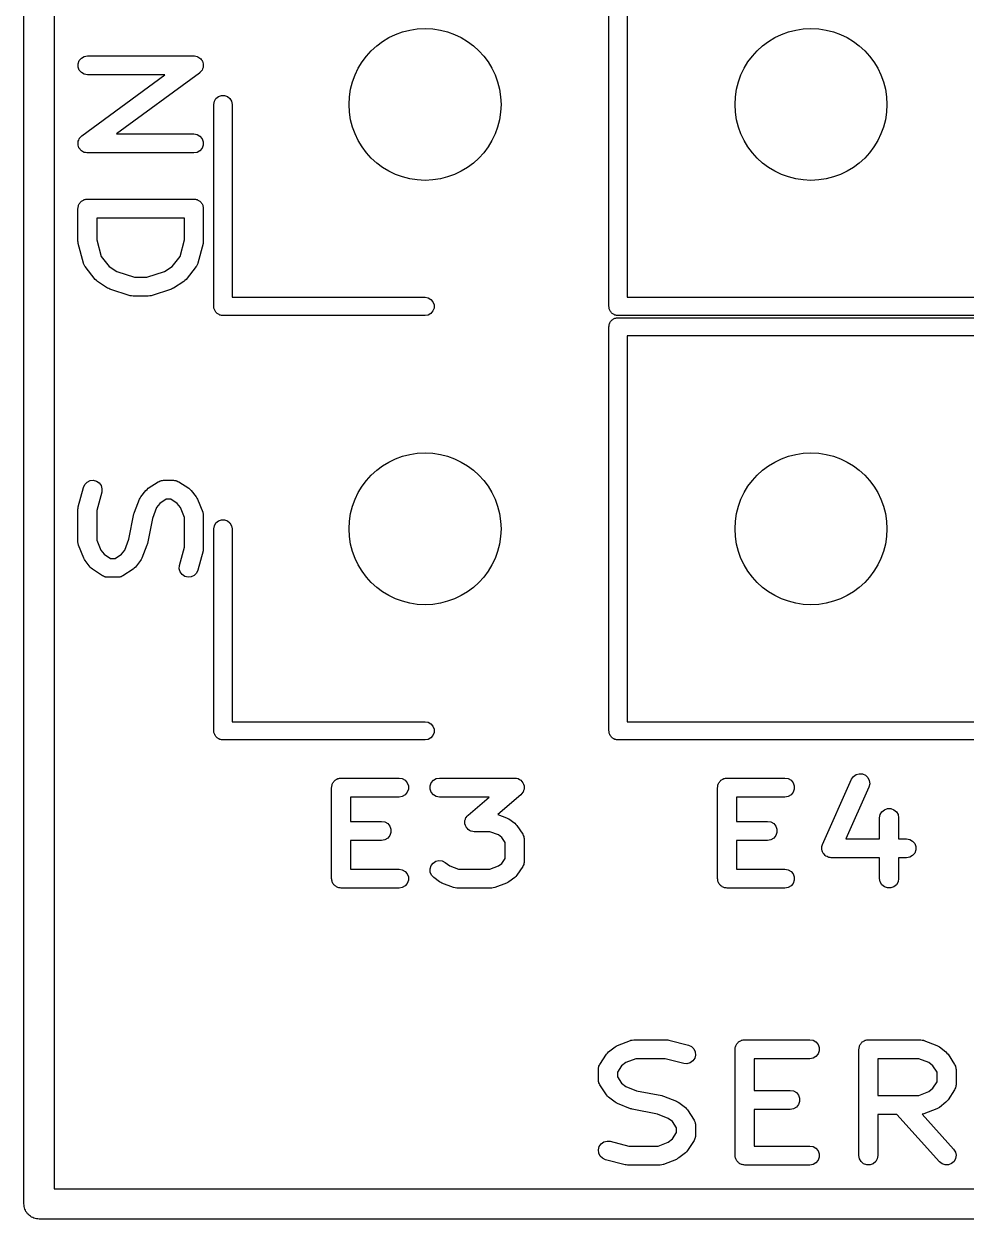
# Model space of a CAD drawing. Extents: x 10 to 287, y -200 to -10.
# Drawn here: x 71.53 to 77.73, y -77.7 to -69.83 of the extents above; entities that cross this region are included whole.
import ezdxf

# ---------------------------------------------------------------- set-up
doc = ezdxf.new("R2010")
doc.units = 0
doc.header["$MEASUREMENT"] = 0
doc.layers.add('BLACK', color=7, linetype='CONTINUOUS')

msp = doc.modelspace()

# ---------------------------------------------------------------- linework, layer by layer
at = {"layer": 'Black'}
for p, q in [((71.728, -65.786), (71.728, -75.946)), ((71.528, -75.946), (71.528, -65.886)), ((75.378, -71.688), (75.378, -69.028)), ((75.498, -69.088), (75.498, -71.628)), ((71.8848, -70.09), (71.8922, -70.0696)), ((71.8848, -70.1117), (71.8848, -70.09)), ((71.8922, -70.1321), (71.8848, -70.1117)), ((71.8922, -70.0696), (71.9062, -70.053)), ((71.9062, -70.053), (71.925, -70.0421)), ((71.925, -70.0421), (71.9463, -70.0384)), ((71.9463, -70.0384), (72.6463, -70.0384)), ((72.6463, -70.0384), (72.6483, -70.0387)), ((72.6483, -70.0387), (72.6504, -70.0385)), ((72.6504, -70.0385), (72.659, -70.0406)), ((72.659, -70.0406), (72.6677, -70.0421)), ((72.6677, -70.0421), (72.6695, -70.0431)), ((72.6695, -70.0431), (72.6714, -70.0436)), ((72.6714, -70.0436), (72.6788, -70.0485)), ((72.6788, -70.0485), (72.6865, -70.053)), ((72.6865, -70.053), (72.6878, -70.0545)), ((72.6878, -70.0545), (72.6895, -70.0557)), ((72.6895, -70.0557), (72.6948, -70.0628)), ((72.6948, -70.0628), (72.7005, -70.0696)), ((72.7005, -70.0696), (72.7012, -70.0715)), ((72.7012, -70.0715), (72.7024, -70.0732)), ((72.7024, -70.0732), (72.7048, -70.0817)), ((72.7048, -70.0817), (72.7079, -70.09)), ((72.7072, -70.1136), (72.7071, -70.1157)), ((72.7079, -70.1117), (72.7072, -70.1136)), ((72.7079, -70.09), (72.7079, -70.092)), ((72.7079, -70.092), (72.7085, -70.094)), ((72.7085, -70.094), (72.7079, -70.1029)), ((72.7079, -70.1029), (72.7079, -70.1117)), ((71.9062, -70.1487), (71.8922, -70.1321)), ((71.925, -70.1596), (71.9062, -70.1487)), ((71.9093, -70.5648), (72.4557, -70.1634)), ((71.9463, -70.1634), (71.925, -70.1596)), ((72.4557, -70.1634), (71.9463, -70.1634)), ((72.6833, -70.1512), (72.137, -70.5526)), ((72.6847, -70.1498), (72.6833, -70.1512)), ((72.6865, -70.1487), (72.6847, -70.1498)), ((72.6922, -70.1419), (72.6865, -70.1487)), ((72.6983, -70.1355), (72.6922, -70.1419)), ((72.6992, -70.1337), (72.6983, -70.1355)), ((72.7005, -70.1321), (72.6992, -70.1337)), ((72.7035, -70.1238), (72.7005, -70.1321)), ((72.7071, -70.1157), (72.7035, -70.1238)), ((72.778, -70.358), (72.7816, -70.3375)), ((72.7816, -70.3375), (72.792, -70.3194)), ((72.792, -70.3194), (72.808, -70.306)), ((72.808, -70.306), (72.8276, -70.2989)), ((72.8276, -70.2989), (72.8484, -70.2989)), ((72.8484, -70.2989), (72.868, -70.306)), ((72.868, -70.306), (72.884, -70.3194)), ((72.884, -70.3194), (72.8944, -70.3375)), ((72.8944, -70.3375), (72.898, -70.358)), ((72.778, -71.688), (72.778, -70.358)), ((72.898, -70.358), (72.898, -71.628)), ((71.8892, -70.5922), (71.8922, -70.5839)), ((71.8922, -70.5839), (71.8935, -70.5823)), ((71.8935, -70.5823), (71.8943, -70.5805)), ((71.8943, -70.5805), (71.9005, -70.5741)), ((71.9005, -70.5741), (71.9062, -70.5673)), ((71.9062, -70.5673), (71.9079, -70.5662)), ((71.9079, -70.5662), (71.9093, -70.5648)), ((72.137, -70.5526), (72.6463, -70.5526)), ((72.6463, -70.5526), (72.6677, -70.5564)), ((72.6677, -70.5564), (72.6865, -70.5673)), ((72.6865, -70.5673), (72.7005, -70.5839)), ((72.7005, -70.5839), (72.7079, -70.6043)), ((71.8842, -70.622), (71.8848, -70.6131)), ((71.8848, -70.624), (71.8842, -70.622)), ((71.8848, -70.6043), (71.8855, -70.6024)), ((71.8848, -70.6131), (71.8848, -70.6043)), ((71.8848, -70.626), (71.8848, -70.624)), ((71.8878, -70.6343), (71.8848, -70.626)), ((71.8855, -70.6024), (71.8856, -70.6003)), ((71.8856, -70.6003), (71.8892, -70.5922)), ((71.8903, -70.6428), (71.8878, -70.6343)), ((71.8915, -70.6445), (71.8903, -70.6428)), ((71.8922, -70.6464), (71.8915, -70.6445)), ((71.8979, -70.6532), (71.8922, -70.6464)), ((71.9032, -70.6603), (71.8979, -70.6532)), ((71.9048, -70.6615), (71.9032, -70.6603)), ((71.9062, -70.663), (71.9048, -70.6615)), ((71.9138, -70.6675), (71.9062, -70.663)), ((72.6865, -70.663), (72.6677, -70.6739)), ((72.7005, -70.6464), (72.6865, -70.663)), ((72.7079, -70.626), (72.7005, -70.6464)), ((72.7079, -70.6043), (72.7079, -70.626)), ((71.9212, -70.6724), (71.9138, -70.6675)), ((71.9232, -70.6729), (71.9212, -70.6724)), ((71.925, -70.6739), (71.9232, -70.6729)), ((71.9337, -70.6754), (71.925, -70.6739)), ((71.9423, -70.6775), (71.9337, -70.6754)), ((71.9443, -70.6773), (71.9423, -70.6775)), ((71.9463, -70.6776), (71.9443, -70.6773)), ((72.6463, -70.6776), (71.9463, -70.6776)), ((72.6677, -70.6739), (72.6463, -70.6776)), ((71.8838, -71.0437), (71.8848, -71.0383)), ((71.8838, -71.258), (71.8838, -71.0437)), ((71.8848, -71.0329), (71.8867, -71.0277)), ((71.8848, -71.0383), (71.8848, -71.0329)), ((71.8867, -71.0277), (71.8876, -71.0223)), ((71.8876, -71.0223), (71.8903, -71.0176)), ((71.8903, -71.0176), (71.8922, -71.0125)), ((71.8922, -71.0125), (71.8957, -71.0083)), ((71.8957, -71.0083), (71.8985, -71.0035)), ((71.8985, -71.0035), (71.9026, -71)), ((71.9026, -71), (71.9062, -70.9958)), ((71.9062, -70.9958), (71.9109, -70.9931)), ((71.9109, -70.9931), (71.9151, -70.9896)), ((71.9151, -70.9896), (71.9202, -70.9877)), ((71.9202, -70.9877), (71.925, -70.985)), ((71.925, -70.985), (71.9303, -70.984)), ((71.9303, -70.984), (71.9355, -70.9822)), ((71.9355, -70.9822), (71.9409, -70.9822)), ((71.9409, -70.9822), (71.9463, -70.9812)), ((71.9463, -70.9812), (72.6463, -70.9812)), ((72.6463, -70.9812), (72.6517, -70.9822)), ((72.6517, -70.9822), (72.6572, -70.9822)), ((72.6572, -70.9822), (72.6623, -70.984)), ((72.6623, -70.984), (72.6677, -70.985)), ((72.6677, -70.985), (72.6724, -70.9877)), ((72.6724, -70.9877), (72.6776, -70.9896)), ((72.6776, -70.9896), (72.6818, -70.9931)), ((72.6818, -70.9931), (72.6865, -70.9958)), ((72.6865, -70.9958), (72.69, -71)), ((72.69, -71), (72.6942, -71.0035)), ((72.6942, -71.0035), (72.6969, -71.0083)), ((72.6969, -71.0083), (72.7005, -71.0125)), ((72.7005, -71.0125), (72.7023, -71.0176)), ((72.7023, -71.0176), (72.7051, -71.0223)), ((72.7051, -71.0223), (72.706, -71.0277)), ((72.706, -71.0277), (72.7079, -71.0329)), ((72.7079, -71.0329), (72.7079, -71.0383)), ((72.7079, -71.0383), (72.7088, -71.0437)), ((72.7088, -71.0437), (72.7088, -71.258)), ((72.0088, -71.1062), (72.0088, -71.25)), ((72.5838, -71.1062), (72.0088, -71.1062)), ((72.5838, -71.25), (72.5838, -71.1062)), ((71.8852, -71.2658), (71.8838, -71.258)), ((71.8858, -71.2737), (71.8852, -71.2658)), ((71.9192, -71.4023), (71.8858, -71.2737)), ((72.0088, -71.25), (72.0369, -71.3584)), ((72.5557, -71.3584), (72.5838, -71.25)), ((72.7068, -71.2737), (72.6735, -71.4023)), ((72.7075, -71.2658), (72.7068, -71.2737)), ((72.7088, -71.258), (72.7075, -71.2658)), ((72.0369, -71.3584), (72.0891, -71.4255)), ((72.5036, -71.4255), (72.5557, -71.3584)), ((71.9199, -71.4039), (71.9192, -71.4023)), ((71.9202, -71.4058), (71.9199, -71.4039)), ((71.9244, -71.4138), (71.9202, -71.4058)), ((71.9282, -71.422), (71.9244, -71.4138)), ((71.9295, -71.4233), (71.9282, -71.422)), ((71.9303, -71.4249), (71.9295, -71.4233)), ((71.997, -71.5107), (71.9303, -71.4249)), ((72.0891, -71.4255), (72.1399, -71.4581)), ((72.4528, -71.4581), (72.5036, -71.4255)), ((72.6623, -71.4249), (72.5957, -71.5107)), ((72.6632, -71.4233), (72.6623, -71.4249)), ((72.6645, -71.422), (72.6632, -71.4233)), ((72.6683, -71.4138), (72.6645, -71.422)), ((72.6725, -71.4058), (72.6683, -71.4138)), ((72.6727, -71.4039), (72.6725, -71.4058)), ((72.6735, -71.4023), (72.6727, -71.4039)), ((72.0048, -71.5177), (71.997, -71.5107)), ((72.0125, -71.5249), (72.0048, -71.5177)), ((72.0792, -71.5677), (72.0125, -71.5249)), ((72.1399, -71.4581), (72.2561, -71.4955)), ((72.2561, -71.4955), (72.3365, -71.4955)), ((72.3365, -71.4955), (72.4528, -71.4581)), ((72.5801, -71.5249), (72.5135, -71.5677)), ((72.5879, -71.5177), (72.5801, -71.5249)), ((72.5957, -71.5107), (72.5879, -71.5177)), ((72.0867, -71.5709), (72.0792, -71.5677)), ((72.0939, -71.5746), (72.0867, -71.5709)), ((72.2272, -71.6175), (72.0939, -71.5746)), ((72.4988, -71.5746), (72.3655, -71.6175)), ((72.506, -71.5709), (72.4988, -71.5746)), ((72.5135, -71.5677), (72.506, -71.5709)), ((72.2368, -71.6188), (72.2272, -71.6175)), ((72.2463, -71.6205), (72.2368, -71.6188)), ((72.3463, -71.6205), (72.2463, -71.6205)), ((72.3559, -71.6188), (72.3463, -71.6205)), ((72.3655, -71.6175), (72.3559, -71.6188)), ((72.7789, -71.6932), (72.778, -71.688)), ((72.898, -71.628), (74.168, -71.628)), ((74.168, -71.628), (74.1885, -71.6316)), ((74.1885, -71.6316), (74.2066, -71.642)), ((74.2066, -71.642), (74.22, -71.658)), ((74.22, -71.658), (74.2271, -71.6776)), ((74.2271, -71.6776), (74.2271, -71.6984)), ((75.3789, -71.6932), (75.378, -71.688)), ((75.498, -71.628), (83.058, -71.628)), ((72.7789, -71.6984), (72.7789, -71.6932)), ((72.7807, -71.7033), (72.7789, -71.6984)), ((72.7816, -71.7085), (72.7807, -71.7033)), ((72.7842, -71.7131), (72.7816, -71.7085)), ((72.786, -71.718), (72.7842, -71.7131)), ((72.7894, -71.722), (72.786, -71.718)), ((72.792, -71.7266), (72.7894, -71.722)), ((72.7961, -71.7299), (72.792, -71.7266)), ((72.7994, -71.734), (72.7961, -71.7299)), ((72.804, -71.7366), (72.7994, -71.734)), ((72.808, -71.74), (72.804, -71.7366)), ((72.8129, -71.7418), (72.808, -71.74)), ((72.8175, -71.7444), (72.8129, -71.7418)), ((72.8227, -71.7453), (72.8175, -71.7444)), ((72.8276, -71.7471), (72.8227, -71.7453)), ((72.8328, -71.7471), (72.8276, -71.7471)), ((72.838, -71.748), (72.8328, -71.7471)), ((74.168, -71.748), (72.838, -71.748)), ((74.1885, -71.7444), (74.168, -71.748)), ((74.2066, -71.734), (74.1885, -71.7444)), ((74.22, -71.718), (74.2066, -71.734)), ((74.2271, -71.6984), (74.22, -71.718)), ((75.3789, -71.6984), (75.3789, -71.6932)), ((75.3807, -71.7033), (75.3789, -71.6984)), ((75.3816, -71.7085), (75.3807, -71.7033)), ((75.3842, -71.7131), (75.3816, -71.7085)), ((75.386, -71.718), (75.3842, -71.7131)), ((75.3894, -71.722), (75.386, -71.718)), ((75.392, -71.7266), (75.3894, -71.722)), ((75.3961, -71.7299), (75.392, -71.7266)), ((75.3994, -71.734), (75.3961, -71.7299)), ((75.404, -71.7366), (75.3994, -71.734)), ((75.408, -71.74), (75.404, -71.7366)), ((75.4129, -71.7418), (75.408, -71.74)), ((75.4175, -71.7444), (75.4129, -71.7418)), ((75.4129, -71.7682), (75.4175, -71.7656)), ((75.4227, -71.7453), (75.4175, -71.7444)), ((75.4175, -71.7656), (75.4227, -71.7647)), ((75.4276, -71.7471), (75.4227, -71.7453)), ((75.4227, -71.7647), (75.4276, -71.7629)), ((75.4328, -71.7471), (75.4276, -71.7471)), ((75.4276, -71.7629), (75.4328, -71.7629)), ((75.438, -71.748), (75.4328, -71.7471)), ((75.4328, -71.7629), (75.438, -71.762)), ((83.118, -71.748), (75.438, -71.748)), ((75.438, -71.762), (83.118, -71.762)), ((75.378, -71.822), (75.3789, -71.8168)), ((75.378, -74.482), (75.378, -71.822)), ((75.3789, -71.8116), (75.3807, -71.8067)), ((75.3789, -71.8168), (75.3789, -71.8116)), ((75.3807, -71.8067), (75.3816, -71.8015)), ((75.3816, -71.8015), (75.3842, -71.7969)), ((75.3842, -71.7969), (75.386, -71.792)), ((75.386, -71.792), (75.3894, -71.788)), ((75.3894, -71.788), (75.392, -71.7834)), ((75.392, -71.7834), (75.3961, -71.7801)), ((75.3961, -71.7801), (75.3994, -71.776)), ((75.3994, -71.776), (75.404, -71.7734)), ((75.404, -71.7734), (75.408, -71.77)), ((75.408, -71.77), (75.4129, -71.7682)), ((75.498, -71.882), (75.498, -74.422)), ((83.058, -71.882), (75.498, -71.882)), ((71.9192, -72.8792), (71.9282, -72.8594)), ((71.9282, -72.8594), (71.9434, -72.844)), ((71.9434, -72.844), (71.963, -72.8346)), ((71.963, -72.8346), (71.9846, -72.8326)), ((71.9846, -72.8326), (72.0056, -72.838)), ((72.0056, -72.838), (72.0235, -72.8503)), ((72.0235, -72.8503), (72.0361, -72.868)), ((72.0361, -72.868), (72.0419, -72.8889)), ((72.3459, -72.8851), (72.4125, -72.8423)), ((72.4125, -72.8423), (72.4189, -72.8396)), ((72.4189, -72.8396), (72.425, -72.8361)), ((72.425, -72.8361), (72.4289, -72.8354)), ((72.4289, -72.8354), (72.4326, -72.8339)), ((72.4326, -72.8339), (72.4395, -72.8336)), ((72.4395, -72.8336), (72.4463, -72.8324)), ((72.4463, -72.8324), (72.513, -72.8324)), ((72.513, -72.8324), (72.5198, -72.8336)), ((72.5198, -72.8336), (72.5268, -72.8339)), ((72.5268, -72.8339), (72.5305, -72.8354)), ((72.5305, -72.8354), (72.5344, -72.8361)), ((72.5344, -72.8361), (72.5404, -72.8396)), ((72.5404, -72.8396), (72.5468, -72.8423)), ((72.5468, -72.8423), (72.6135, -72.8851)), ((71.8858, -73.0077), (71.9192, -72.8792)), ((72.0402, -72.9105), (72.0088, -73.0314)), ((72.0419, -72.8889), (72.0402, -72.9105)), ((72.2928, -72.9502), (72.297, -72.9422)), ((72.297, -72.9422), (72.3303, -72.8993)), ((72.3303, -72.8993), (72.3381, -72.8923)), ((72.3381, -72.8923), (72.3459, -72.8851)), ((72.6135, -72.8851), (72.6212, -72.8923)), ((72.6212, -72.8923), (72.629, -72.8993)), ((72.629, -72.8993), (72.6623, -72.9422)), ((72.6623, -72.9422), (72.6666, -72.9502)), ((71.8838, -73.0234), (71.8852, -73.0156)), ((71.8838, -73.2377), (71.8838, -73.0234)), ((71.8852, -73.0156), (71.8858, -73.0077)), ((72.2548, -73.0436), (72.2881, -72.9579)), ((72.2881, -72.9579), (72.2928, -72.9502)), ((72.4013, -73.0117), (72.3733, -73.0837)), ((72.4224, -72.9845), (72.4013, -73.0117)), ((72.4647, -72.9574), (72.4224, -72.9845)), ((72.4946, -72.9574), (72.4647, -72.9574)), ((72.5369, -72.9845), (72.4946, -72.9574)), ((72.5581, -73.0117), (72.5369, -72.9845)), ((72.5838, -73.078), (72.5581, -73.0117)), ((72.6666, -72.9502), (72.6713, -72.9579)), ((72.6713, -72.9579), (72.7046, -73.0436)), ((72.0088, -73.0314), (72.0088, -73.226)), ((72.2194, -73.2203), (72.2516, -73.0544)), ((72.2516, -73.0544), (72.2537, -73.0491)), ((72.2537, -73.0491), (72.2548, -73.0436)), ((72.3733, -73.0837), (72.341, -73.2496)), ((72.5838, -73.2726), (72.5838, -73.078)), ((72.7046, -73.0436), (72.7047, -73.0443)), ((72.7047, -73.0443), (72.7051, -73.0449)), ((72.7051, -73.0449), (72.7068, -73.0549)), ((72.7068, -73.0549), (72.7088, -73.0649)), ((72.7088, -73.0649), (72.7087, -73.0656)), ((72.7087, -73.0656), (72.7088, -73.0663)), ((72.7088, -73.0663), (72.7088, -73.2806)), ((72.792, -73.1134), (72.808, -73.1)), ((72.808, -73.1), (72.8276, -73.0929)), ((72.8276, -73.0929), (72.8484, -73.0929)), ((72.8484, -73.0929), (72.868, -73.1)), ((72.868, -73.1), (72.884, -73.1134)), ((72.778, -73.152), (72.7816, -73.1315)), ((72.778, -74.482), (72.778, -73.152)), ((72.7816, -73.1315), (72.792, -73.1134)), ((72.884, -73.1134), (72.8944, -73.1315)), ((72.8944, -73.1315), (72.898, -73.152)), ((72.898, -73.152), (72.898, -74.422)), ((71.884, -73.2384), (71.8838, -73.2377)), ((71.8838, -73.2391), (71.884, -73.2384)), ((71.8858, -73.2491), (71.8838, -73.2391)), ((71.8876, -73.2591), (71.8858, -73.2491)), ((71.8879, -73.2597), (71.8876, -73.2591)), ((71.8881, -73.2604), (71.8879, -73.2597)), ((71.9214, -73.3461), (71.8881, -73.2604)), ((72.0088, -73.226), (72.0346, -73.2923)), ((72.1914, -73.2923), (72.2194, -73.2203)), ((72.3379, -73.2604), (72.3046, -73.3461)), ((72.339, -73.2549), (72.3379, -73.2604)), ((72.341, -73.2496), (72.339, -73.2549)), ((72.0346, -73.2923), (72.0558, -73.3195)), ((72.0558, -73.3195), (72.098, -73.3466)), ((72.128, -73.3466), (72.1702, -73.3195)), ((72.1702, -73.3195), (72.1914, -73.2923)), ((72.5525, -73.3935), (72.5838, -73.2726)), ((72.7068, -73.2963), (72.6735, -73.4248)), ((72.7075, -73.2884), (72.7068, -73.2963)), ((72.7088, -73.2806), (72.7075, -73.2884)), ((71.9261, -73.3538), (71.9214, -73.3461)), ((71.9303, -73.3618), (71.9261, -73.3538)), ((71.9637, -73.4047), (71.9303, -73.3618)), ((71.9715, -73.4117), (71.9637, -73.4047)), ((71.9792, -73.4189), (71.9715, -73.4117)), ((72.0459, -73.4617), (71.9792, -73.4189)), ((72.098, -73.3466), (72.128, -73.3466)), ((72.2468, -73.4189), (72.1801, -73.4617)), ((72.2545, -73.4117), (72.2468, -73.4189)), ((72.2623, -73.4047), (72.2545, -73.4117)), ((72.2957, -73.3618), (72.2623, -73.4047)), ((72.2999, -73.3538), (72.2957, -73.3618)), ((72.3046, -73.3461), (72.2999, -73.3538)), ((72.5508, -73.4151), (72.5525, -73.3935)), ((72.5566, -73.436), (72.5508, -73.4151)), ((72.0523, -73.4644), (72.0459, -73.4617)), ((72.0583, -73.4679), (72.0523, -73.4644)), ((72.0622, -73.4686), (72.0583, -73.4679)), ((72.0659, -73.4701), (72.0622, -73.4686)), ((72.0728, -73.4704), (72.0659, -73.4701)), ((72.0797, -73.4716), (72.0728, -73.4704)), ((72.1463, -73.4716), (72.0797, -73.4716)), ((72.1532, -73.4704), (72.1463, -73.4716)), ((72.1601, -73.4701), (72.1532, -73.4704)), ((72.1638, -73.4686), (72.1601, -73.4701)), ((72.1677, -73.4679), (72.1638, -73.4686)), ((72.1737, -73.4644), (72.1677, -73.4679)), ((72.1801, -73.4617), (72.1737, -73.4644)), ((72.5692, -73.4537), (72.5566, -73.436)), ((72.587, -73.466), (72.5692, -73.4537)), ((72.6081, -73.4714), (72.587, -73.466)), ((72.6297, -73.4694), (72.6081, -73.4714)), ((72.6493, -73.46), (72.6297, -73.4694)), ((72.6645, -73.4446), (72.6493, -73.46)), ((72.6735, -73.4248), (72.6645, -73.4446)), ((72.898, -74.422), (74.168, -74.422)), ((74.168, -74.422), (74.1885, -74.4256)), ((74.1885, -74.4256), (74.2066, -74.436)), ((74.2066, -74.436), (74.22, -74.452)), ((75.498, -74.422), (83.058, -74.422)), ((72.7789, -74.4872), (72.778, -74.482)), ((72.7789, -74.4924), (72.7789, -74.4872)), ((72.7807, -74.4973), (72.7789, -74.4924)), ((72.7816, -74.5025), (72.7807, -74.4973)), ((72.7842, -74.5071), (72.7816, -74.5025)), ((72.786, -74.512), (72.7842, -74.5071)), ((72.7894, -74.516), (72.786, -74.512)), ((72.792, -74.5206), (72.7894, -74.516)), ((72.7961, -74.5239), (72.792, -74.5206)), ((74.22, -74.512), (74.2066, -74.528)), ((74.22, -74.452), (74.2271, -74.4716)), ((74.2271, -74.4924), (74.22, -74.512)), ((74.2271, -74.4716), (74.2271, -74.4924)), ((75.3789, -74.4872), (75.378, -74.482)), ((75.3789, -74.4924), (75.3789, -74.4872)), ((75.3807, -74.4973), (75.3789, -74.4924)), ((75.3816, -74.5025), (75.3807, -74.4973)), ((75.3842, -74.5071), (75.3816, -74.5025)), ((75.386, -74.512), (75.3842, -74.5071)), ((75.3894, -74.516), (75.386, -74.512)), ((75.392, -74.5206), (75.3894, -74.516)), ((75.3961, -74.5239), (75.392, -74.5206)), ((72.7994, -74.528), (72.7961, -74.5239)), ((72.804, -74.5306), (72.7994, -74.528)), ((72.808, -74.534), (72.804, -74.5306)), ((72.8129, -74.5358), (72.808, -74.534)), ((72.8175, -74.5384), (72.8129, -74.5358)), ((72.8227, -74.5393), (72.8175, -74.5384)), ((72.8276, -74.5411), (72.8227, -74.5393)), ((72.8328, -74.5411), (72.8276, -74.5411)), ((72.838, -74.542), (72.8328, -74.5411)), ((74.168, -74.542), (72.838, -74.542)), ((74.1885, -74.5384), (74.168, -74.542)), ((74.2066, -74.528), (74.1885, -74.5384)), ((75.3994, -74.528), (75.3961, -74.5239)), ((75.404, -74.5306), (75.3994, -74.528)), ((75.408, -74.534), (75.404, -74.5306)), ((75.4129, -74.5358), (75.408, -74.534)), ((75.4175, -74.5384), (75.4129, -74.5358)), ((75.4227, -74.5393), (75.4175, -74.5384)), ((75.4276, -74.5411), (75.4227, -74.5393)), ((75.4328, -74.5411), (75.4276, -74.5411)), ((75.438, -74.542), (75.4328, -74.5411)), ((83.118, -74.542), (75.438, -74.542)), ((73.5559, -74.8394), (73.5569, -74.8341)), ((73.5569, -74.8341), (73.5596, -74.8293)), ((73.5596, -74.8293), (73.5615, -74.8242)), ((73.5615, -74.8242), (73.565, -74.82)), ((73.565, -74.82), (73.5677, -74.8153)), ((73.5677, -74.8153), (73.5719, -74.8117)), ((73.5719, -74.8117), (73.5754, -74.8076)), ((73.5754, -74.8076), (73.5802, -74.8048)), ((73.5802, -74.8048), (73.5844, -74.8013)), ((73.5844, -74.8013), (73.5895, -74.7994)), ((73.5895, -74.7994), (73.5942, -74.7967)), ((73.5942, -74.7967), (73.5996, -74.7957)), ((73.5996, -74.7957), (73.6048, -74.7939)), ((73.6048, -74.7939), (73.6102, -74.7939)), ((73.6102, -74.7939), (73.6156, -74.7929)), ((73.6156, -74.7929), (73.9966, -74.7929)), ((73.9966, -74.7929), (74.0179, -74.7967)), ((74.0179, -74.7967), (74.0367, -74.8076)), ((74.0367, -74.8076), (74.0507, -74.8242)), ((74.0507, -74.8242), (74.0581, -74.8446)), ((74.2017, -74.8446), (74.2091, -74.8242)), ((74.2091, -74.8242), (74.2231, -74.8076)), ((74.2231, -74.8076), (74.2419, -74.7967)), ((74.2419, -74.7967), (74.2632, -74.7929)), ((74.2632, -74.7929), (74.7585, -74.7929)), ((74.7585, -74.7929), (74.7688, -74.7948)), ((74.7688, -74.7948), (74.7792, -74.7965)), ((74.7792, -74.7965), (74.7795, -74.7966)), ((74.7795, -74.7966), (74.7799, -74.7967)), ((74.7799, -74.7967), (74.789, -74.802)), ((74.789, -74.802), (74.7981, -74.8071)), ((74.7981, -74.8071), (74.7984, -74.8074)), ((74.7984, -74.8074), (74.7987, -74.8076)), ((74.7987, -74.8076), (74.8054, -74.8156)), ((74.8054, -74.8156), (74.8123, -74.8236)), ((74.8123, -74.8236), (74.8124, -74.8239)), ((74.8124, -74.8239), (74.8126, -74.8242)), ((74.8126, -74.8242), (74.8162, -74.834)), ((74.8162, -74.834), (74.8199, -74.8439)), ((76.0959, -74.8394), (76.0969, -74.8341)), ((76.0969, -74.8341), (76.0996, -74.8293)), ((76.0996, -74.8293), (76.1015, -74.8242)), ((76.1015, -74.8242), (76.105, -74.82)), ((76.105, -74.82), (76.1077, -74.8153)), ((76.1077, -74.8153), (76.1119, -74.8117)), ((76.1119, -74.8117), (76.1154, -74.8076)), ((76.1154, -74.8076), (76.1202, -74.8048)), ((76.1202, -74.8048), (76.1244, -74.8013)), ((76.1244, -74.8013), (76.1295, -74.7994)), ((76.1295, -74.7994), (76.1342, -74.7967)), ((76.1342, -74.7967), (76.1396, -74.7957)), ((76.1396, -74.7957), (76.1448, -74.7939)), ((76.1448, -74.7939), (76.1502, -74.7939)), ((76.1502, -74.7939), (76.1556, -74.7929)), ((76.1556, -74.7929), (76.5366, -74.7929)), ((76.5366, -74.7929), (76.5579, -74.7967)), ((76.5579, -74.7967), (76.5767, -74.8076)), ((76.5767, -74.8076), (76.5907, -74.8242)), ((76.5907, -74.8242), (76.5981, -74.8446)), ((76.7842, -75.23), (76.9747, -74.8015)), ((76.9747, -74.8015), (76.9868, -74.7835)), ((76.9868, -74.7835), (77.0044, -74.7707)), ((77.0044, -74.7707), (77.0252, -74.7647)), ((77.0252, -74.7647), (77.0469, -74.7662)), ((77.0469, -74.7662), (77.0667, -74.775)), ((77.0667, -74.775), (77.0823, -74.7901)), ((77.0823, -74.7901), (77.0919, -74.8096)), ((77.0942, -74.8312), (77.0889, -74.8522)), ((77.0919, -74.8096), (77.0942, -74.8312)), ((73.5531, -74.8554), (73.5541, -74.85)), ((73.5531, -75.4554), (73.5531, -74.8554)), ((73.5541, -74.8446), (73.5559, -74.8394)), ((73.5541, -74.85), (73.5541, -74.8446)), ((74.0179, -74.9142), (73.9966, -74.9179)), ((74.0367, -74.9033), (74.0179, -74.9142)), ((74.0507, -74.8867), (74.0367, -74.9033)), ((74.0581, -74.8663), (74.0507, -74.8867)), ((74.0581, -74.8446), (74.0581, -74.8663)), ((74.2017, -74.8663), (74.2017, -74.8446)), ((74.2091, -74.8867), (74.2017, -74.8663)), ((74.2231, -74.9033), (74.2091, -74.8867)), ((74.2419, -74.9142), (74.2231, -74.9033)), ((74.2632, -74.9179), (74.2419, -74.9142)), ((74.7992, -74.9029), (74.6476, -75.0328)), ((74.8058, -74.8947), (74.7992, -74.9029)), ((74.8126, -74.8867), (74.8058, -74.8947)), ((74.8127, -74.8864), (74.8126, -74.8867)), ((74.8129, -74.8861), (74.8127, -74.8864)), ((74.8164, -74.8761), (74.8129, -74.8861)), ((74.82, -74.8663), (74.8164, -74.8761)), ((74.8199, -74.8439), (74.8199, -74.8443)), ((74.8199, -74.8443), (74.82, -74.8446)), ((74.82, -74.8446), (74.82, -74.855)), ((74.82, -74.855), (74.8201, -74.8656)), ((74.8201, -74.8656), (74.82, -74.866)), ((74.82, -74.866), (74.82, -74.8663)), ((76.0931, -74.8554), (76.0941, -74.85)), ((76.0931, -75.4554), (76.0931, -74.8554)), ((76.0941, -74.8446), (76.0959, -74.8394)), ((76.0941, -74.85), (76.0941, -74.8446)), ((76.5579, -74.9142), (76.5366, -74.9179)), ((76.5767, -74.9033), (76.5579, -74.9142)), ((76.5907, -74.8867), (76.5767, -74.9033)), ((76.5981, -74.8663), (76.5907, -74.8867)), ((76.5981, -74.8446), (76.5981, -74.8663)), ((77.0889, -74.8522), (76.9375, -75.1929)), ((73.9966, -74.9179), (73.6781, -74.9179)), ((73.6781, -74.9179), (73.6781, -75.0786)), ((74.5895, -74.9179), (74.2632, -74.9179)), ((74.4511, -75.0365), (74.5895, -74.9179)), ((76.5366, -74.9179), (76.2181, -74.9179)), ((76.2181, -74.9179), (76.2181, -75.0786)), ((74.4303, -75.0731), (74.4339, -75.0633)), ((74.4339, -75.0633), (74.4374, -75.0533)), ((74.4374, -75.0533), (74.4376, -75.0531)), ((74.4376, -75.0531), (74.4377, -75.0528)), ((74.4377, -75.0528), (74.4445, -75.0447)), ((74.4445, -75.0447), (74.4511, -75.0365)), ((74.6476, -75.0328), (74.7042, -75.0541)), ((74.7042, -75.0541), (74.7119, -75.0586)), ((74.7119, -75.0586), (74.7198, -75.0626)), ((74.7198, -75.0626), (74.7579, -75.0911)), ((77.1598, -75.0554), (77.1636, -75.0341)), ((77.1598, -75.1929), (77.1598, -75.0554)), ((77.1636, -75.0341), (77.1744, -75.0153)), ((77.1744, -75.0153), (77.191, -75.0013)), ((77.191, -75.0013), (77.2114, -74.9939)), ((77.2114, -74.9939), (77.2331, -74.9939)), ((77.2331, -74.9939), (77.2535, -75.0013)), ((77.2535, -75.0013), (77.2702, -75.0153)), ((77.2702, -75.0153), (77.281, -75.0341)), ((77.281, -75.0341), (77.2848, -75.0554)), ((77.2848, -75.0554), (77.2848, -75.1929)), ((73.6781, -75.0786), (73.8823, -75.0786)), ((73.8823, -75.0786), (73.9037, -75.0824)), ((73.9037, -75.0824), (73.9225, -75.0933)), ((73.9225, -75.0933), (73.9364, -75.1099)), ((73.9364, -75.1099), (73.9438, -75.1303)), ((73.9438, -75.1303), (73.9438, -75.152)), ((74.4301, -75.0738), (74.4303, -75.0735)), ((74.4303, -75.0844), (74.4301, -75.0738)), ((74.4303, -75.0735), (74.4303, -75.0731)), ((74.4303, -75.0949), (74.4303, -75.0844)), ((74.4304, -75.0952), (74.4303, -75.0949)), ((74.4304, -75.0955), (74.4304, -75.0952)), ((74.4341, -75.1054), (74.4304, -75.0955)), ((74.4377, -75.1153), (74.4341, -75.1054)), ((74.4379, -75.1155), (74.4377, -75.1153)), ((74.438, -75.1158), (74.4379, -75.1155)), ((74.4448, -75.1237), (74.438, -75.1158)), ((74.4516, -75.1319), (74.4448, -75.1237)), ((74.4519, -75.132), (74.4516, -75.1319)), ((74.4521, -75.1323), (74.4519, -75.132)), ((74.4613, -75.1374), (74.4521, -75.1323)), ((74.4704, -75.1427), (74.4613, -75.1374)), ((74.4708, -75.1428), (74.4704, -75.1427)), ((74.4711, -75.143), (74.4708, -75.1428)), ((74.4815, -75.1447), (74.4711, -75.143)), ((74.4918, -75.1465), (74.4815, -75.1447)), ((74.5948, -75.1465), (74.4918, -75.1465)), ((74.652, -75.1679), (74.5948, -75.1465)), ((74.7579, -75.0911), (74.7651, -75.0988)), ((74.7651, -75.0988), (74.7724, -75.1065)), ((74.7724, -75.1065), (74.8105, -75.1636)), ((76.2181, -75.0786), (76.4223, -75.0786)), ((76.4223, -75.0786), (76.4437, -75.0824)), ((76.4437, -75.0824), (76.4625, -75.0933)), ((76.4625, -75.0933), (76.4764, -75.1099)), ((76.4764, -75.1099), (76.4838, -75.1303)), ((76.4838, -75.1303), (76.4838, -75.152)), ((73.8823, -75.2036), (73.6781, -75.2036)), ((73.6781, -75.2036), (73.6781, -75.3929)), ((73.9037, -75.1999), (73.8823, -75.2036)), ((73.9225, -75.189), (73.9037, -75.1999)), ((73.9364, -75.1724), (73.9225, -75.189)), ((73.9438, -75.152), (73.9364, -75.1724)), ((74.6743, -75.1847), (74.652, -75.1679)), ((74.696, -75.2172), (74.6743, -75.1847)), ((74.696, -75.3222), (74.696, -75.2172)), ((74.8105, -75.1636), (74.8135, -75.1704)), ((74.8135, -75.1704), (74.8172, -75.1769)), ((74.8172, -75.1769), (74.8178, -75.1803)), ((74.8178, -75.1803), (74.8192, -75.1835)), ((74.8192, -75.1835), (74.8197, -75.1909)), ((74.8197, -75.1909), (74.821, -75.1983)), ((74.821, -75.1983), (74.821, -75.3411)), ((76.4223, -75.2036), (76.2181, -75.2036)), ((76.2181, -75.2036), (76.2181, -75.3929)), ((76.4437, -75.1999), (76.4223, -75.2036)), ((76.4625, -75.189), (76.4437, -75.1999)), ((76.4764, -75.1724), (76.4625, -75.189)), ((76.4838, -75.152), (76.4764, -75.1724)), ((76.9375, -75.1929), (77.1598, -75.1929)), ((77.2848, -75.1929), (77.3366, -75.1929)), ((77.3366, -75.1929), (77.3579, -75.1967)), ((77.3579, -75.1967), (77.3767, -75.2076)), ((77.3767, -75.2076), (77.3907, -75.2242)), ((77.3907, -75.2242), (77.3981, -75.2446)), ((76.779, -75.2511), (76.7798, -75.2479)), ((76.7798, -75.2587), (76.779, -75.2511)), ((76.7798, -75.2446), (76.7824, -75.2374)), ((76.7798, -75.2479), (76.7798, -75.2446)), ((76.7798, -75.2663), (76.7798, -75.2587)), ((76.7809, -75.2694), (76.7798, -75.2663)), ((76.7813, -75.2727), (76.7809, -75.2694)), ((76.7846, -75.2795), (76.7813, -75.2727)), ((76.7824, -75.2374), (76.7842, -75.23)), ((76.7872, -75.2867), (76.7846, -75.2795)), ((76.7893, -75.2892), (76.7872, -75.2867)), ((76.7908, -75.2922), (76.7893, -75.2892)), ((76.7963, -75.2975), (76.7908, -75.2922)), ((76.8012, -75.3033), (76.7963, -75.2975)), ((76.804, -75.305), (76.8012, -75.3033)), ((76.8064, -75.3073), (76.804, -75.305)), ((76.8134, -75.3104), (76.8064, -75.3073)), ((77.3767, -75.3033), (77.3579, -75.3142)), ((77.3907, -75.2867), (77.3767, -75.3033)), ((77.3981, -75.2663), (77.3907, -75.2867)), ((77.3981, -75.2446), (77.3981, -75.2663)), ((74.2012, -75.3908), (74.2075, -75.37)), ((74.2075, -75.37), (74.2205, -75.3527)), ((74.2205, -75.3527), (74.2387, -75.3408)), ((74.2387, -75.3408), (74.2598, -75.3359)), ((74.2598, -75.3359), (74.2814, -75.3385)), ((74.2814, -75.3385), (74.3007, -75.3483)), ((74.3007, -75.3483), (74.3317, -75.3715)), ((74.3317, -75.3715), (74.3889, -75.3929)), ((74.5948, -75.3929), (74.652, -75.3715)), ((74.652, -75.3715), (74.6743, -75.3547)), ((74.6743, -75.3547), (74.696, -75.3222)), ((74.8105, -75.3758), (74.7724, -75.433)), ((74.8135, -75.369), (74.8105, -75.3758)), ((74.8172, -75.3625), (74.8135, -75.369)), ((74.8178, -75.3591), (74.8172, -75.3625)), ((74.8192, -75.3559), (74.8178, -75.3591)), ((74.8197, -75.3485), (74.8192, -75.3559)), ((74.821, -75.3411), (74.8197, -75.3485)), ((76.82, -75.3142), (76.8134, -75.3104)), ((76.8232, -75.3147), (76.82, -75.3142)), ((76.8263, -75.3161), (76.8232, -75.3147)), ((76.8338, -75.3166), (76.8263, -75.3161)), ((76.8413, -75.3179), (76.8338, -75.3166)), ((77.1598, -75.3179), (76.8413, -75.3179)), ((77.1598, -75.4554), (77.1598, -75.3179)), ((77.3366, -75.3179), (77.2848, -75.3179)), ((77.2848, -75.3179), (77.2848, -75.4554)), ((77.3579, -75.3142), (77.3366, -75.3179)), ((73.5541, -75.4608), (73.5531, -75.4554)), ((73.5541, -75.4663), (73.5541, -75.4608)), ((73.6781, -75.3929), (73.9966, -75.3929)), ((73.9966, -75.3929), (74.0179, -75.3967)), ((74.0179, -75.3967), (74.0367, -75.4076)), ((74.0367, -75.4076), (74.0507, -75.4242)), ((74.0507, -75.4242), (74.0581, -75.4446)), ((74.0581, -75.4446), (74.0581, -75.4663)), ((74.2024, -75.4125), (74.2012, -75.3908)), ((74.2109, -75.4324), (74.2024, -75.4125)), ((74.2257, -75.4483), (74.2109, -75.4324)), ((74.2638, -75.4769), (74.2257, -75.4483)), ((74.3889, -75.3929), (74.5948, -75.3929)), ((74.7579, -75.4483), (74.7198, -75.4769)), ((74.7651, -75.4406), (74.7579, -75.4483)), ((74.7724, -75.433), (74.7651, -75.4406)), ((76.0941, -75.4608), (76.0931, -75.4554)), ((76.0941, -75.4663), (76.0941, -75.4608)), ((76.2181, -75.3929), (76.5366, -75.3929)), ((76.5366, -75.3929), (76.5579, -75.3967)), ((76.5579, -75.3967), (76.5767, -75.4076)), ((76.5767, -75.4076), (76.5907, -75.4242)), ((76.5907, -75.4242), (76.5981, -75.4446)), ((76.5981, -75.4446), (76.5981, -75.4663)), ((77.1636, -75.4768), (77.1598, -75.4554)), ((77.2848, -75.4554), (77.281, -75.4768)), ((73.5559, -75.4714), (73.5541, -75.4663)), ((73.5569, -75.4768), (73.5559, -75.4714)), ((73.5596, -75.4815), (73.5569, -75.4768)), ((73.5615, -75.4867), (73.5596, -75.4815)), ((73.565, -75.4909), (73.5615, -75.4867)), ((73.5677, -75.4956), (73.565, -75.4909)), ((73.5719, -75.4991), (73.5677, -75.4956)), ((73.5754, -75.5033), (73.5719, -75.4991)), ((73.5802, -75.506), (73.5754, -75.5033)), ((73.5844, -75.5096), (73.5802, -75.506)), ((73.5895, -75.5114), (73.5844, -75.5096)), ((73.5942, -75.5142), (73.5895, -75.5114)), ((73.5996, -75.5151), (73.5942, -75.5142)), ((73.6048, -75.517), (73.5996, -75.5151)), ((73.6102, -75.517), (73.6048, -75.517)), ((73.6156, -75.5179), (73.6102, -75.517)), ((73.9966, -75.5179), (73.6156, -75.5179)), ((74.0179, -75.5142), (73.9966, -75.5179)), ((74.0367, -75.5033), (74.0179, -75.5142)), ((74.0507, -75.4867), (74.0367, -75.5033)), ((74.0581, -75.4663), (74.0507, -75.4867)), ((74.2717, -75.4809), (74.2638, -75.4769)), ((74.2794, -75.4854), (74.2717, -75.4809)), ((74.3556, -75.5139), (74.2794, -75.4854)), ((74.3559, -75.514), (74.3556, -75.5139)), ((74.3561, -75.5142), (74.3559, -75.514)), ((74.3666, -75.516), (74.3561, -75.5142)), ((74.3769, -75.5179), (74.3666, -75.516)), ((74.3772, -75.5179), (74.3769, -75.5179)), ((74.3775, -75.5179), (74.3772, -75.5179)), ((74.6061, -75.5179), (74.3775, -75.5179)), ((74.6064, -75.5179), (74.6061, -75.5179)), ((74.6067, -75.5179), (74.6064, -75.5179)), ((74.6171, -75.516), (74.6067, -75.5179)), ((74.6275, -75.5142), (74.6171, -75.516)), ((74.6277, -75.514), (74.6275, -75.5142)), ((74.628, -75.5139), (74.6277, -75.514)), ((74.7042, -75.4854), (74.628, -75.5139)), ((74.7119, -75.4809), (74.7042, -75.4854)), ((74.7198, -75.4769), (74.7119, -75.4809)), ((76.0959, -75.4714), (76.0941, -75.4663)), ((76.0969, -75.4768), (76.0959, -75.4714)), ((76.0996, -75.4815), (76.0969, -75.4768)), ((76.1015, -75.4867), (76.0996, -75.4815)), ((76.105, -75.4909), (76.1015, -75.4867)), ((76.1077, -75.4956), (76.105, -75.4909)), ((76.1119, -75.4991), (76.1077, -75.4956)), ((76.1154, -75.5033), (76.1119, -75.4991)), ((76.1202, -75.506), (76.1154, -75.5033)), ((76.1244, -75.5096), (76.1202, -75.506)), ((76.1295, -75.5114), (76.1244, -75.5096)), ((76.1342, -75.5142), (76.1295, -75.5114)), ((76.1396, -75.5151), (76.1342, -75.5142)), ((76.1448, -75.517), (76.1396, -75.5151)), ((76.1502, -75.517), (76.1448, -75.517)), ((76.1556, -75.5179), (76.1502, -75.517)), ((76.5366, -75.5179), (76.1556, -75.5179)), ((76.5579, -75.5142), (76.5366, -75.5179)), ((76.5767, -75.5033), (76.5579, -75.5142)), ((76.5907, -75.4867), (76.5767, -75.5033)), ((76.5981, -75.4663), (76.5907, -75.4867)), ((77.1744, -75.4956), (77.1636, -75.4768)), ((77.191, -75.5096), (77.1744, -75.4956)), ((77.2114, -75.517), (77.191, -75.5096)), ((77.2331, -75.517), (77.2114, -75.517)), ((77.2535, -75.5096), (77.2331, -75.517)), ((77.2702, -75.4956), (77.2535, -75.5096)), ((77.281, -75.4768), (77.2702, -75.4956)), ((71.528, -77.597), (71.528, -75.946)), ((71.728, -75.946), (71.728, -77.497)), ((75.3761, -76.596), (75.4189, -76.5627)), ((75.4189, -76.5627), (75.4269, -76.5584)), ((75.4269, -76.5584), (75.4346, -76.5537)), ((75.4346, -76.5537), (75.5203, -76.5204)), ((75.5203, -76.5204), (75.521, -76.5203)), ((75.521, -76.5203), (75.5216, -76.5199)), ((75.5216, -76.5199), (75.5317, -76.5182)), ((75.5317, -76.5182), (75.5416, -76.5162)), ((75.5416, -76.5162), (75.5423, -76.5163)), ((75.5423, -76.5163), (75.543, -76.5162)), ((75.543, -76.5162), (75.7573, -76.5162)), ((75.7573, -76.5162), (75.7651, -76.5175)), ((75.7651, -76.5175), (75.773, -76.5182)), ((75.773, -76.5182), (75.9015, -76.5515)), ((75.9015, -76.5515), (75.9213, -76.5605)), ((75.9213, -76.5605), (75.9368, -76.5757)), ((76.21, -76.5678), (76.2119, -76.5627)), ((76.2119, -76.5627), (76.2128, -76.5573)), ((76.2128, -76.5573), (76.2156, -76.5526)), ((76.2156, -76.5526), (76.2174, -76.5474)), ((76.2174, -76.5474), (76.221, -76.5432)), ((76.221, -76.5432), (76.2237, -76.5385)), ((76.2237, -76.5385), (76.2279, -76.535)), ((76.2279, -76.535), (76.2314, -76.5308)), ((76.2314, -76.5308), (76.2361, -76.5281)), ((76.2361, -76.5281), (76.2403, -76.5245)), ((76.2403, -76.5245), (76.2455, -76.5227)), ((76.2455, -76.5227), (76.2502, -76.5199)), ((76.2502, -76.5199), (76.2556, -76.519)), ((76.2556, -76.519), (76.2607, -76.5171)), ((76.2607, -76.5171), (76.2662, -76.5171)), ((76.2662, -76.5171), (76.2716, -76.5162)), ((76.2716, -76.5162), (76.7001, -76.5162)), ((76.7001, -76.5162), (76.7215, -76.5199)), ((76.7215, -76.5199), (76.7403, -76.5308)), ((76.7403, -76.5308), (76.7543, -76.5474)), ((76.7543, -76.5474), (76.7617, -76.5678)), ((77.0243, -76.5678), (77.0262, -76.5627)), ((77.0262, -76.5627), (77.0271, -76.5573)), ((77.0271, -76.5573), (77.0299, -76.5526)), ((77.0299, -76.5526), (77.0317, -76.5474)), ((77.0317, -76.5474), (77.0352, -76.5432)), ((77.0352, -76.5432), (77.038, -76.5385)), ((77.038, -76.5385), (77.0422, -76.535)), ((77.0422, -76.535), (77.0457, -76.5308)), ((77.0457, -76.5308), (77.0504, -76.5281)), ((77.0504, -76.5281), (77.0546, -76.5245)), ((77.0546, -76.5245), (77.0597, -76.5227)), ((77.0597, -76.5227), (77.0645, -76.5199)), ((77.0645, -76.5199), (77.0699, -76.519)), ((77.0699, -76.519), (77.075, -76.5171)), ((77.075, -76.5171), (77.0805, -76.5171)), ((77.0805, -76.5171), (77.0859, -76.5162)), ((77.0859, -76.5162), (77.4287, -76.5162)), ((77.4287, -76.5162), (77.4294, -76.5163)), ((77.4294, -76.5163), (77.4301, -76.5162)), ((77.4301, -76.5162), (77.4401, -76.5182)), ((77.4401, -76.5182), (77.4501, -76.5199)), ((77.4501, -76.5199), (77.4507, -76.5203)), ((77.4507, -76.5203), (77.4514, -76.5204)), ((77.4514, -76.5204), (77.5371, -76.5537)), ((77.5371, -76.5537), (77.5448, -76.5584)), ((77.5448, -76.5584), (77.5528, -76.5627)), ((77.5528, -76.5627), (77.5957, -76.596)), ((75.319, -76.6782), (75.3619, -76.6115)), ((75.3619, -76.6115), (75.369, -76.6038)), ((75.369, -76.6038), (75.3761, -76.596)), ((75.5547, -76.6412), (75.4884, -76.6669)), ((75.7493, -76.6412), (75.5547, -76.6412)), ((75.8702, -76.6725), (75.7493, -76.6412)), ((75.9427, -76.638), (75.9304, -76.6558)), ((75.9368, -76.5757), (75.9461, -76.5953)), ((75.9482, -76.6169), (75.9427, -76.638)), ((75.9461, -76.5953), (75.9482, -76.6169)), ((76.2091, -76.5787), (76.21, -76.5733)), ((76.2091, -77.2787), (76.2091, -76.5787)), ((76.21, -76.5733), (76.21, -76.5678)), ((76.7001, -76.6412), (76.3341, -76.6412)), ((76.3341, -76.6412), (76.3341, -76.8495)), ((76.7215, -76.6374), (76.7001, -76.6412)), ((76.7403, -76.6265), (76.7215, -76.6374)), ((76.7543, -76.6099), (76.7403, -76.6265)), ((76.7617, -76.5895), (76.7543, -76.6099)), ((76.7617, -76.5678), (76.7617, -76.5895)), ((77.0234, -76.5787), (77.0243, -76.5733)), ((77.0234, -77.2787), (77.0234, -76.5787)), ((77.0243, -76.5733), (77.0243, -76.5678)), ((77.1484, -76.6412), (77.1484, -76.8828)), ((77.417, -76.6412), (77.1484, -76.6412)), ((77.4833, -76.6669), (77.417, -76.6412)), ((77.5957, -76.596), (77.6027, -76.6038)), ((77.6027, -76.6038), (77.6099, -76.6115)), ((77.6099, -76.6115), (77.6527, -76.6782)), ((75.3091, -76.712), (75.3103, -76.7052)), ((75.3091, -76.7787), (75.3091, -76.712)), ((75.3103, -76.7052), (75.3106, -76.6982)), ((75.3106, -76.6982), (75.3122, -76.6945)), ((75.3122, -76.6945), (75.3128, -76.6906)), ((75.3128, -76.6906), (75.3163, -76.6846)), ((75.3163, -76.6846), (75.319, -76.6782)), ((75.4612, -76.6881), (75.4341, -76.7304)), ((75.4884, -76.6669), (75.4612, -76.6881)), ((75.8918, -76.6742), (75.8702, -76.6725)), ((75.9127, -76.6684), (75.8918, -76.6742)), ((75.9304, -76.6558), (75.9127, -76.6684)), ((77.5105, -76.6881), (77.4833, -76.6669)), ((77.5376, -76.7304), (77.5105, -76.6881)), ((77.6527, -76.6782), (77.6554, -76.6846)), ((77.6554, -76.6846), (77.6589, -76.6906)), ((77.6589, -76.6906), (77.6596, -76.6945)), ((77.6596, -76.6945), (77.6611, -76.6982)), ((77.6611, -76.6982), (77.6614, -76.7052)), ((77.6614, -76.7052), (77.6626, -76.712)), ((77.6626, -76.712), (77.6626, -76.812)), ((75.3103, -76.7855), (75.3091, -76.7787)), ((75.3106, -76.7924), (75.3103, -76.7855)), ((75.3121, -76.7961), (75.3106, -76.7924)), ((75.3128, -76.8), (75.3121, -76.7961)), ((75.3163, -76.8061), (75.3128, -76.8)), ((75.4341, -76.7304), (75.4341, -76.7603)), ((75.4341, -76.7603), (75.4612, -76.8026)), ((75.4612, -76.8026), (75.4885, -76.8237)), ((77.5105, -76.8359), (77.5376, -76.7936)), ((77.5376, -76.7936), (77.5376, -76.7304)), ((75.319, -76.8125), (75.3163, -76.8061)), ((75.3619, -76.8791), (75.319, -76.8125)), ((75.369, -76.8869), (75.3619, -76.8791)), ((75.4885, -76.8237), (75.5604, -76.8517)), ((75.5604, -76.8517), (75.7264, -76.884)), ((76.3341, -76.8495), (76.5716, -76.8495)), ((76.5716, -76.8495), (76.5929, -76.8533)), ((76.5929, -76.8533), (76.6117, -76.8641)), ((76.6117, -76.8641), (76.6257, -76.8807)), ((76.6257, -76.8807), (76.6331, -76.9011)), ((77.417, -76.8828), (77.4833, -76.8571)), ((77.4833, -76.8571), (77.5105, -76.8359)), ((77.6527, -76.8458), (77.6099, -76.9125)), ((77.6554, -76.8394), (77.6527, -76.8458)), ((77.6589, -76.8334), (77.6554, -76.8394)), ((77.6596, -76.8295), (77.6589, -76.8334)), ((77.6611, -76.8258), (77.6596, -76.8295)), ((77.6614, -76.8188), (77.6611, -76.8258)), ((77.6626, -76.812), (77.6614, -76.8188)), ((75.3761, -76.8947), (75.369, -76.8869)), ((75.4189, -76.928), (75.3761, -76.8947)), ((75.4269, -76.9322), (75.4189, -76.928)), ((75.4346, -76.9369), (75.4269, -76.9322)), ((75.5203, -76.9702), (75.4346, -76.9369)), ((75.7264, -76.884), (75.7316, -76.886)), ((75.7316, -76.886), (75.7371, -76.8871)), ((75.7371, -76.8871), (75.8228, -76.9204)), ((75.8228, -76.9204), (75.8305, -76.9251)), ((75.8305, -76.9251), (75.8385, -76.9293)), ((75.8385, -76.9293), (75.8814, -76.9627)), ((76.6117, -76.9599), (76.5929, -76.9707)), ((76.6257, -76.9432), (76.6117, -76.9599)), ((76.6331, -76.9229), (76.6257, -76.9432)), ((76.6331, -76.9011), (76.6331, -76.9229)), ((77.1484, -76.8828), (77.417, -76.8828)), ((77.5957, -76.928), (77.5528, -76.9613)), ((77.6027, -76.9202), (77.5957, -76.928)), ((77.6099, -76.9125), (77.6027, -76.9202)), ((75.5258, -76.9713), (75.5203, -76.9702)), ((75.5311, -76.9734), (75.5258, -76.9713)), ((75.697, -77.0056), (75.5311, -76.9734)), ((75.769, -77.0336), (75.697, -77.0056)), ((75.7962, -77.0548), (75.769, -77.0336)), ((75.8814, -76.9627), (75.8884, -76.9705)), ((75.8884, -76.9705), (75.8956, -76.9782)), ((75.8956, -76.9782), (75.9384, -77.0449)), ((76.5716, -76.9745), (76.3341, -76.9745)), ((76.3341, -76.9745), (76.3341, -77.2162)), ((76.5929, -76.9707), (76.5716, -76.9745)), ((77.2723, -77.0078), (77.1484, -77.0078)), ((77.1484, -77.0078), (77.1484, -77.2787)), ((77.5537, -77.3205), (77.2723, -77.0078)), ((77.4401, -77.0058), (77.4389, -77.0061)), ((77.4389, -77.0061), (77.6466, -77.2369)), ((77.4501, -77.0041), (77.4401, -77.0058)), ((77.4507, -77.0037), (77.4501, -77.0041)), ((77.4514, -77.0036), (77.4507, -77.0037)), ((77.5371, -76.9702), (77.4514, -77.0036)), ((77.5448, -76.9656), (77.5371, -76.9702)), ((77.5528, -76.9613), (77.5448, -76.9656)), ((75.8234, -77.097), (75.7962, -77.0548)), ((75.8234, -77.127), (75.8234, -77.097)), ((75.9384, -77.0449), (75.9411, -77.0513)), ((75.9411, -77.0513), (75.9446, -77.0573)), ((75.9446, -77.0573), (75.9453, -77.0612)), ((75.9453, -77.0612), (75.9468, -77.0649)), ((75.9468, -77.0649), (75.9471, -77.0718)), ((75.9471, -77.0718), (75.9484, -77.0787)), ((75.9484, -77.0787), (75.9484, -77.1453)), ((75.327, -77.2015), (75.3447, -77.1889)), ((75.3447, -77.1889), (75.3656, -77.1831)), ((75.3656, -77.1831), (75.3873, -77.1848)), ((75.3873, -77.1848), (75.5081, -77.2162)), ((75.7027, -77.2162), (75.769, -77.1904)), ((75.769, -77.1904), (75.7962, -77.1692)), ((75.7962, -77.1692), (75.8234, -77.127)), ((75.9384, -77.1791), (75.8956, -77.2458)), ((75.9411, -77.1727), (75.9384, -77.1791)), ((75.9446, -77.1667), (75.9411, -77.1727)), ((75.9453, -77.1628), (75.9446, -77.1667)), ((75.9468, -77.1591), (75.9453, -77.1628)), ((75.9471, -77.1522), (75.9468, -77.1591)), ((75.9484, -77.1453), (75.9471, -77.1522)), ((75.3093, -77.2404), (75.3147, -77.2194)), ((75.3113, -77.262), (75.3093, -77.2404)), ((75.3207, -77.2816), (75.3113, -77.262)), ((75.3147, -77.2194), (75.327, -77.2015)), ((75.5081, -77.2162), (75.7027, -77.2162)), ((75.8814, -77.2613), (75.8385, -77.2947)), ((75.8884, -77.2535), (75.8814, -77.2613)), ((75.8956, -77.2458), (75.8884, -77.2535)), ((76.3341, -77.2162), (76.7001, -77.2162)), ((76.7001, -77.2162), (76.7215, -77.2199)), ((76.7215, -77.2199), (76.7403, -77.2308)), ((76.7403, -77.2308), (76.7543, -77.2474)), ((76.7543, -77.2474), (76.7617, -77.2678)), ((76.7617, -77.2678), (76.7617, -77.2895)), ((77.6466, -77.2369), (77.6581, -77.2553)), ((77.6581, -77.2553), (77.6626, -77.2765)), ((75.3361, -77.2968), (75.3207, -77.2816)), ((75.3559, -77.3058), (75.3361, -77.2968)), ((75.4845, -77.3392), (75.3559, -77.3058)), ((75.4924, -77.3398), (75.4845, -77.3392)), ((75.5001, -77.3412), (75.4924, -77.3398)), ((75.7144, -77.3412), (75.5001, -77.3412)), ((75.7151, -77.341), (75.7144, -77.3412)), ((75.7158, -77.3412), (75.7151, -77.341)), ((75.7258, -77.3392), (75.7158, -77.3412)), ((75.7358, -77.3374), (75.7258, -77.3392)), ((75.7364, -77.3371), (75.7358, -77.3374)), ((75.7371, -77.3369), (75.7364, -77.3371)), ((75.8228, -77.3036), (75.7371, -77.3369)), ((75.8305, -77.2989), (75.8228, -77.3036)), ((75.8385, -77.2947), (75.8305, -77.2989)), ((76.21, -77.2841), (76.2091, -77.2787)), ((76.21, -77.2895), (76.21, -77.2841)), ((76.2119, -77.2947), (76.21, -77.2895)), ((76.2128, -77.3), (76.2119, -77.2947)), ((76.2156, -77.3048), (76.2128, -77.3)), ((76.2174, -77.3099), (76.2156, -77.3048)), ((76.221, -77.3141), (76.2174, -77.3099)), ((76.2237, -77.3188), (76.221, -77.3141)), ((76.2279, -77.3224), (76.2237, -77.3188)), ((76.2314, -77.3265), (76.2279, -77.3224)), ((76.2361, -77.3293), (76.2314, -77.3265)), ((76.2403, -77.3328), (76.2361, -77.3293)), ((76.2455, -77.3347), (76.2403, -77.3328)), ((76.2502, -77.3374), (76.2455, -77.3347)), ((76.2556, -77.3383), (76.2502, -77.3374)), ((76.2607, -77.3402), (76.2556, -77.3383)), ((76.2662, -77.3402), (76.2607, -77.3402)), ((76.2716, -77.3412), (76.2662, -77.3402)), ((76.7001, -77.3412), (76.2716, -77.3412)), ((76.7215, -77.3374), (76.7001, -77.3412)), ((76.7403, -77.3265), (76.7215, -77.3374)), ((76.7543, -77.3099), (76.7403, -77.3265)), ((76.7617, -77.2895), (76.7543, -77.3099)), ((77.0271, -77.3), (77.0234, -77.2787)), ((77.038, -77.3188), (77.0271, -77.3)), ((77.0546, -77.3328), (77.038, -77.3188)), ((77.075, -77.3402), (77.0546, -77.3328)), ((77.0967, -77.3402), (77.075, -77.3402)), ((77.1171, -77.3328), (77.0967, -77.3402)), ((77.1337, -77.3188), (77.1171, -77.3328)), ((77.1446, -77.3), (77.1337, -77.3188)), ((77.1484, -77.2787), (77.1446, -77.3)), ((77.5708, -77.3338), (77.5537, -77.3205)), ((77.5914, -77.3406), (77.5708, -77.3338)), ((77.6131, -77.3398), (77.5914, -77.3406)), ((77.6333, -77.3317), (77.6131, -77.3398)), ((77.6494, -77.3172), (77.6333, -77.3317)), ((77.6596, -77.298), (77.6494, -77.3172)), ((77.6626, -77.2765), (77.6596, -77.298)), ((71.728, -77.497), (83.5295, -77.497)), ((71.5295, -77.6056), (71.528, -77.597)), ((71.5295, -77.6144), (71.5295, -77.6056)), ((71.5325, -77.6226), (71.5295, -77.6144)), ((71.534, -77.6312), (71.5325, -77.6226)), ((71.5384, -77.6388), (71.534, -77.6312)), ((71.5414, -77.647), (71.5384, -77.6388)), ((71.547, -77.6537), (71.5414, -77.647)), ((71.5514, -77.6613), (71.547, -77.6537)), ((71.5581, -77.6669), (71.5514, -77.6613)), ((71.5637, -77.6736), (71.5581, -77.6669)), ((71.5713, -77.678), (71.5637, -77.6736)), ((71.578, -77.6836), (71.5713, -77.678)), ((71.5862, -77.6866), (71.578, -77.6836)), ((71.5938, -77.691), (71.5862, -77.6866)), ((71.6024, -77.6925), (71.5938, -77.691)), ((71.6106, -77.6955), (71.6024, -77.6925)), ((71.6194, -77.6955), (71.6106, -77.6955)), ((71.628, -77.697), (71.6194, -77.6955)), ((83.6295, -77.697), (71.628, -77.697))]:
    msp.add_line(p, q, dxfattribs=at)
for centre in [(74.168, -70.358), (76.708, -70.358), (74.168, -73.152), (76.708, -73.152)]:
    msp.add_circle(centre, 0.5, dxfattribs=at)

doc.saveas('drawing.dxf')
